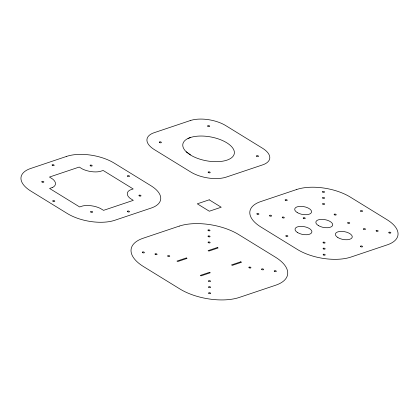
<?xml version="1.0" encoding="UTF-8"?>
<svg xmlns="http://www.w3.org/2000/svg" width="419" height="419" viewBox="0 0 419 419"><rect width="100%" height="100%" fill="white"/><g stroke="black" fill="none" stroke-linecap="round" stroke-linejoin="round"><path stroke-width="0.63" d="M188.011 138.469L190.425 137.511A26.156 12.12 10.5 0 1 226.595 142.68A26.156 12.12 10.5 0 1 227.376 159.995A26.156 12.12 10.5 0 1 191.232 155.454L186.282 151.84A26.156 12.12 10.5 0 1 188.011 138.469L190.425 137.511M190.409 154.967L186.282 151.84M52.778 187.34L49.583 188.456L79.641 206.955L82.92 205.891A15.152 7.018 10.5 0 1 100.251 208.353L103.561 210.348L133.315 200.35L130.084 198.323A15.152 7.018 10.5 0 1 129.995 190.069L133.19 188.953L103.137 170.46L99.858 171.523A15.152 7.018 10.5 0 1 82.522 169.056L79.212 167.061L49.463 177.059L52.689 179.086A15.152 7.018 10.5 0 1 52.778 187.34M66.7 156.371L30.671 168.48A34.044 15.775 10.5 0 0 30.912 191.122L67.312 213.522A34.044 15.775 10.5 0 0 114.827 220.268L151.149 208.065A33.63 15.582 10.5 0 0 150.908 185.701L114.214 163.122A34.044 15.775 10.5 0 0 66.7 156.371M190.231 120.578L154.197 132.687A25.475 11.8 10.5 0 0 154.381 149.625L190.781 172.026A25.475 11.8 10.5 0 0 226.333 177.075L262.655 164.866A25.061 11.612 10.5 0 0 262.477 148.206L225.783 125.627A25.475 11.8 10.5 0 0 190.231 120.578M209.201 199.826L197.302 203.823L209.322 211.223L221.222 207.222L209.201 199.826M179.222 226.119L143.188 238.228A42.618 19.745 10.5 0 0 143.492 266.568L179.892 288.969A42.618 19.745 10.5 0 0 239.369 297.417L275.686 285.208A42.204 19.552 10.5 0 0 275.388 257.151L238.694 234.572A42.618 19.745 10.5 0 0 179.222 226.119M296.767 189.472L260.738 201.581A38.328 17.76 10.5 0 0 261.011 227.072L297.411 249.473A38.328 17.76 10.5 0 0 350.907 257.072L387.224 244.864A37.914 17.567 10.5 0 0 386.957 219.65L350.263 197.071A38.328 17.76 10.5 0 0 296.767 189.472M186.272 257.963L176.975 261.084L177.724 261.55L187.026 258.423L186.272 257.963M217.388 247.503L208.091 250.63L208.84 251.091L218.137 247.964L217.388 247.503M209.568 272.298L200.266 275.419L201.02 275.885L210.317 272.759L209.568 272.298M240.805 261.796L231.508 264.923L232.257 265.384L241.554 262.257L240.805 261.796M261.833 269.59A1.074 0.498 10.5 0 0 263.598 269.611A1.074 0.498 10.5 0 0 262.299 268.815A1.074 0.498 10.5 0 0 261.833 269.59M249.148 267.783A1.074 0.498 10.5 0 0 250.913 267.809A1.074 0.498 10.5 0 0 249.614 267.008A1.074 0.498 10.5 0 0 249.148 267.783M274.518 271.392A1.074 0.498 10.5 0 0 276.289 271.418A1.074 0.498 10.5 0 0 274.984 270.616A1.074 0.498 10.5 0 0 274.518 271.392M208.887 293.441A1.074 0.498 10.5 0 0 210.652 293.468A1.074 0.498 10.5 0 0 209.353 292.666A1.074 0.498 10.5 0 0 208.887 293.441M208.824 287.397A1.074 0.498 10.5 0 0 210.589 287.424A1.074 0.498 10.5 0 0 209.285 286.622A1.074 0.498 10.5 0 0 208.824 287.397M208.756 281.353A1.074 0.498 10.5 0 0 210.527 281.379A1.074 0.498 10.5 0 0 209.222 280.578A1.074 0.498 10.5 0 0 208.756 281.353M208.343 242.685A1.074 0.498 10.5 0 0 210.113 242.711A1.074 0.498 10.5 0 0 208.809 241.91A1.074 0.498 10.5 0 0 208.343 242.685M208.28 236.641A1.074 0.498 10.5 0 0 210.045 236.667A1.074 0.498 10.5 0 0 208.746 235.866A1.074 0.498 10.5 0 0 208.28 236.641M208.217 230.597A1.074 0.498 10.5 0 0 209.982 230.618A1.074 0.498 10.5 0 0 208.678 229.822A1.074 0.498 10.5 0 0 208.217 230.597M167.972 256.255A1.074 0.498 10.5 0 0 169.737 256.276A1.074 0.498 10.5 0 0 168.438 255.48A1.074 0.498 10.5 0 0 167.972 256.255M155.281 254.448A1.074 0.498 10.5 0 0 157.052 254.474A1.074 0.498 10.5 0 0 155.748 253.673A1.074 0.498 10.5 0 0 155.281 254.448M142.596 252.647A1.074 0.498 10.5 0 0 144.361 252.673A1.074 0.498 10.5 0 0 143.062 251.871A1.074 0.498 10.5 0 0 142.596 252.647M376.377 231.089A1.074 0.498 10.5 0 0 378.142 231.115A1.074 0.498 10.5 0 0 376.843 230.314A1.074 0.498 10.5 0 0 376.377 231.089M322.887 204.189A1.074 0.498 10.5 0 0 324.652 204.215A1.074 0.498 10.5 0 0 323.353 203.414A1.074 0.498 10.5 0 0 322.887 204.189M389.062 232.896A1.074 0.498 10.5 0 0 390.827 232.917A1.074 0.498 10.5 0 0 389.529 232.116A1.074 0.498 10.5 0 0 389.062 232.896M323.363 248.902A1.074 0.498 10.5 0 0 325.134 248.928A1.074 0.498 10.5 0 0 323.829 248.127A1.074 0.498 10.5 0 0 323.363 248.902M363.687 229.287A1.074 0.498 10.5 0 0 365.457 229.313A1.074 0.498 10.5 0 0 364.153 228.512A1.074 0.498 10.5 0 0 363.687 229.287M323.3 242.858A1.074 0.498 10.5 0 0 325.065 242.879A1.074 0.498 10.5 0 0 323.767 242.082A1.074 0.498 10.5 0 0 323.3 242.858M322.824 198.145A1.074 0.498 10.5 0 0 324.589 198.166A1.074 0.498 10.5 0 0 323.285 197.37A1.074 0.498 10.5 0 0 322.824 198.145M322.756 192.096A1.074 0.498 10.5 0 0 324.526 192.122A1.074 0.498 10.5 0 0 323.222 191.321A1.074 0.498 10.5 0 0 322.756 192.096M257.14 214.151A1.074 0.498 10.5 0 0 258.905 214.177A1.074 0.498 10.5 0 0 257.606 213.376A1.074 0.498 10.5 0 0 257.14 214.151M282.516 217.754A1.074 0.498 10.5 0 0 284.281 217.78A1.074 0.498 10.5 0 0 282.977 216.979A1.074 0.498 10.5 0 0 282.516 217.754M269.826 215.953A1.074 0.498 10.5 0 0 271.591 215.979A1.074 0.498 10.5 0 0 270.292 215.177A1.074 0.498 10.5 0 0 269.826 215.953M323.431 254.946A1.074 0.498 10.5 0 0 325.196 254.972A1.074 0.498 10.5 0 0 323.897 254.171A1.074 0.498 10.5 0 0 323.431 254.946M334.425 214.816A1.074 0.498 10.5 0 0 336.19 214.842A1.074 0.498 10.5 0 0 334.886 214.041A1.074 0.498 10.5 0 0 334.425 214.816M347.948 223.138A1.074 0.498 10.5 0 0 349.713 223.165A1.074 0.498 10.5 0 0 348.414 222.363A1.074 0.498 10.5 0 0 347.948 223.138M303.466 218.425A1.074 0.498 10.5 0 0 305.231 218.451A1.074 0.498 10.5 0 0 303.932 217.65A1.074 0.498 10.5 0 0 303.466 218.425M285.439 200.35A1.074 0.498 10.5 0 0 287.209 200.376A1.074 0.498 10.5 0 0 285.905 199.575A1.074 0.498 10.5 0 0 285.439 200.35M360.796 211.26A1.074 0.498 10.5 0 0 362.566 211.281A1.074 0.498 10.5 0 0 361.262 210.479A1.074 0.498 10.5 0 0 360.796 211.26M360.754 246.697A1.074 0.498 10.5 0 0 362.519 246.718A1.074 0.498 10.5 0 0 361.215 245.922A1.074 0.498 10.5 0 0 360.754 246.697M286.098 236.216A1.074 0.498 10.5 0 0 287.863 236.243A1.074 0.498 10.5 0 0 286.565 235.441A1.074 0.498 10.5 0 0 286.098 236.216M318.34 225.553A8.569 3.97 10.5 0 0 332.471 225.752A8.569 3.97 10.5 0 0 322.054 219.347A8.569 3.97 10.5 0 0 318.34 225.553M297.527 232.555A8.569 3.97 10.5 0 0 311.657 232.755A8.569 3.97 10.5 0 0 301.24 226.354A8.569 3.97 10.5 0 0 297.527 232.555M337.876 237.573A8.569 3.97 10.5 0 0 352.007 237.772A8.569 3.97 10.5 0 0 341.59 231.367A8.569 3.97 10.5 0 0 337.876 237.573M297.202 212.543A8.569 3.97 10.5 0 0 311.333 212.742A8.569 3.97 10.5 0 0 300.915 206.337A8.569 3.97 10.5 0 0 297.202 212.543M52.365 165.4A1.074 0.498 10.5 0 0 54.135 165.426A1.074 0.498 10.5 0 0 52.831 164.625A1.074 0.498 10.5 0 0 52.365 165.4M127.727 176.31A1.074 0.498 10.5 0 0 129.492 176.331A1.074 0.498 10.5 0 0 128.188 175.53A1.074 0.498 10.5 0 0 127.727 176.31M127.68 211.747A1.074 0.498 10.5 0 0 129.445 211.768A1.074 0.498 10.5 0 0 128.141 210.972A1.074 0.498 10.5 0 0 127.68 211.747M53.024 201.267A1.074 0.498 10.5 0 0 54.789 201.293A1.074 0.498 10.5 0 0 53.491 200.492A1.074 0.498 10.5 0 0 53.024 201.267M42.073 182.056A1.074 0.498 10.5 0 0 43.838 182.082A1.074 0.498 10.5 0 0 42.539 181.28A1.074 0.498 10.5 0 0 42.073 182.056M90.394 165.814A1.074 0.498 10.5 0 0 92.164 165.84A1.074 0.498 10.5 0 0 90.86 165.039A1.074 0.498 10.5 0 0 90.394 165.814M139.213 195.856A1.074 0.498 10.5 0 0 140.983 195.883A1.074 0.498 10.5 0 0 139.679 195.081A1.074 0.498 10.5 0 0 139.213 195.856M90.892 212.098A1.074 0.498 10.5 0 0 92.657 212.124A1.074 0.498 10.5 0 0 91.358 211.323A1.074 0.498 10.5 0 0 90.892 212.098M208.411 172.602A1.074 0.498 10.5 0 0 210.176 172.628A1.074 0.498 10.5 0 0 208.872 171.827A1.074 0.498 10.5 0 0 208.411 172.602M256.732 156.36A1.074 0.498 10.5 0 0 258.502 156.387A1.074 0.498 10.5 0 0 257.198 155.585A1.074 0.498 10.5 0 0 256.732 156.36M159.592 142.56A1.074 0.498 10.5 0 0 161.357 142.586A1.074 0.498 10.5 0 0 160.053 141.784A1.074 0.498 10.5 0 0 159.592 142.56M207.913 126.318A1.074 0.498 10.5 0 0 209.678 126.344A1.074 0.498 10.5 0 0 208.379 125.543A1.074 0.498 10.5 0 0 207.913 126.318"/></g></svg>
